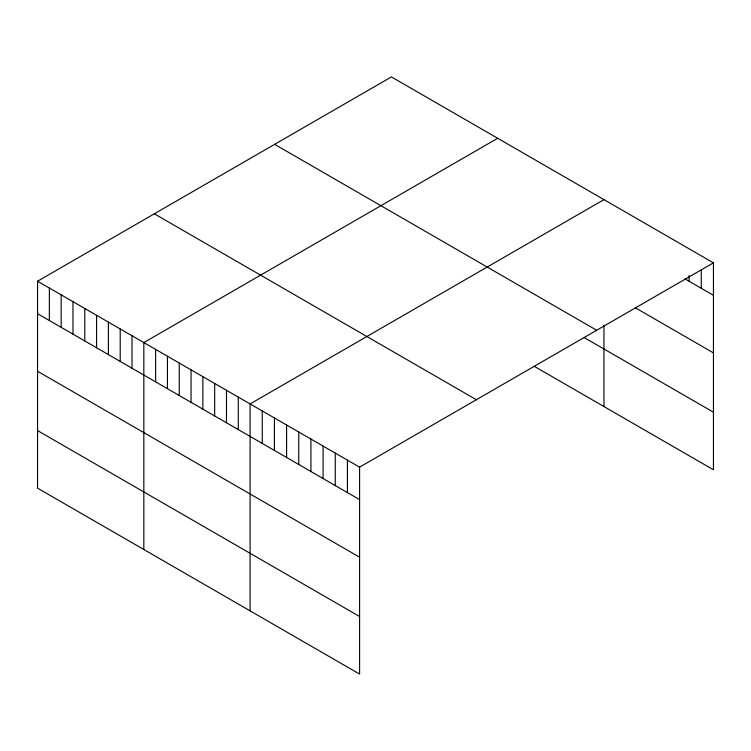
<?xml version="1.0" encoding="UTF-8"?>
<svg xmlns="http://www.w3.org/2000/svg" width="751" height="751" viewBox="0 0 751 751"><rect width="100%" height="100%" fill="white"/><g stroke="black" fill="none" stroke-linecap="round" stroke-linejoin="round"><path stroke-width="1.13" d="M37.55 281.221L359.588 467.15L359.588 674.079L37.55 488.15L37.55 281.221L391.412 76.921L713.45 262.85L713.45 469.779L534.092 366.225M497.688 138.278L143.826 342.578L143.826 549.507M603.954 199.635L250.092 403.935L250.092 610.863M359.588 467.15L713.45 262.85M685.062 278.931L713.45 295.321M635.384 307.816L713.45 352.886M274.641 144.342L596.679 330.262M584.278 337.631L713.45 412.205M154.321 213.8L476.359 399.729M37.55 313.693L359.588 499.622M37.55 371.266L359.588 557.195M37.55 430.586L359.588 616.505M701.284 269.74L701.284 288.29M689.118 275.476L689.118 281.268M603.954 325.267L603.954 406.563M347.422 460.119L347.422 492.59M335.256 453.097L335.256 485.568M323.09 446.075L323.09 478.547M310.923 439.053L310.923 471.525M298.757 432.032L298.757 464.503M286.591 425L286.591 457.472M274.425 417.978L274.425 450.45M262.259 410.957L262.259 443.428M238.283 397.119L238.283 429.591M226.483 390.295L226.483 422.766M214.673 383.479L214.673 415.951M202.864 376.664L202.864 409.135M191.054 369.849L191.054 402.32M179.245 363.024L179.245 395.495M167.435 356.209L167.435 388.68M155.626 349.393L155.626 381.865M132.016 335.763L132.016 368.234M120.207 328.938L120.207 361.409M108.397 322.123L108.397 354.594M96.588 315.307L96.588 347.779M84.779 308.492L84.779 340.963M72.978 301.677L72.978 334.148M61.169 294.852L61.169 327.323M49.359 288.037L49.359 320.508"/></g></svg>
